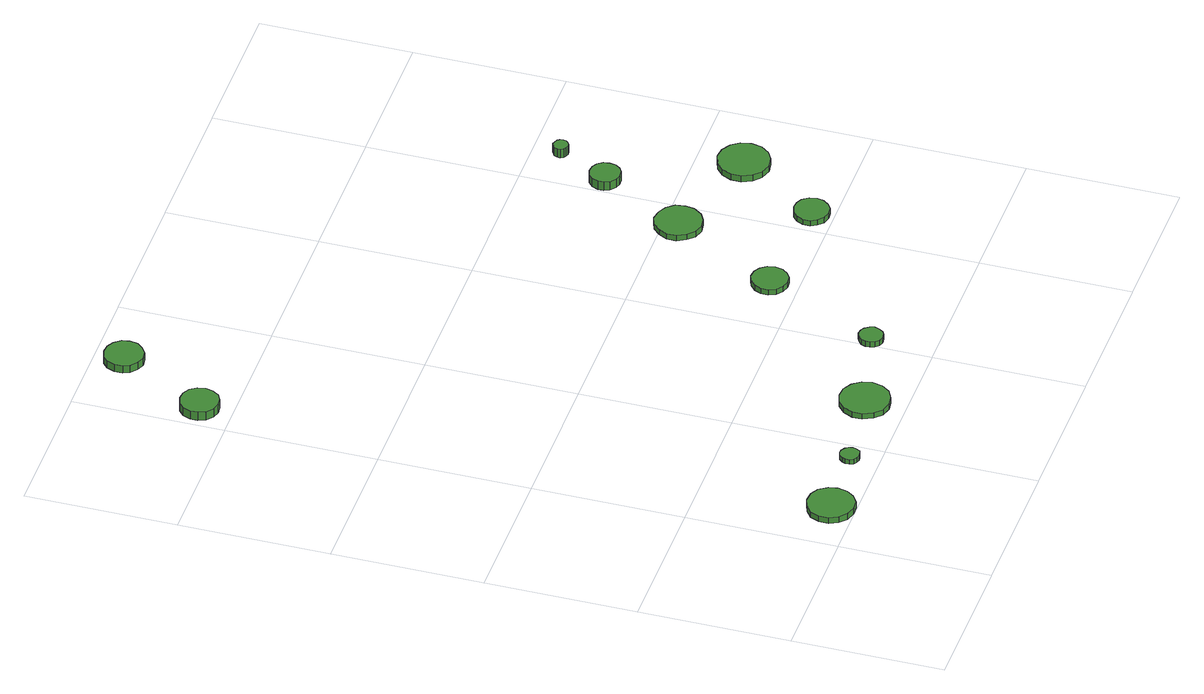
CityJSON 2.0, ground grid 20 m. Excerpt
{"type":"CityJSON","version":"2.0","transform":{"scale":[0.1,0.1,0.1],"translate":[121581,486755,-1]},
"CityObjects":{
"tree1":{"type":"SolitaryVegetationObject","attributes":{"function":"something"},"geometry":[{"type":"MultiSurface","lod":"1","boundaries":[[[0,1,2,3,4,5,6,7,8,9,10,11,12,13,14]],[[15,16,17,18,19,20,21,22,23,24,25,26,27,28,29]],[[0,29,28,1]],[[1,28,27,2]],[[2,27,26,3]],[[3,26,25,4]],[[4,25,24,5]],[[5,24,23,6]],[[6,23,22,7]],[[7,22,21,8]],[[8,21,20,9]],[[9,20,19,10]],[[10,19,18,11]],[[11,18,17,12]],[[12,17,16,13]],[[13,16,15,14]],[[14,15,29,0]]]}]},
"tree2":{"type":"SolitaryVegetationObject","attributes":{"function":"something"},"geometry":[{"type":"MultiSurface","lod":"1","boundaries":[[[30,31,32,33,34,35,36,37,38,39,40,41,42,43,44]],[[45,46,47,48,49,50,51,52,53,54,55,56,57,58,59]],[[30,59,58,31]],[[31,58,57,32]],[[32,57,56,33]],[[33,56,55,34]],[[34,55,54,35]],[[35,54,53,36]],[[36,53,52,37]],[[37,52,51,38]],[[38,51,50,39]],[[39,50,49,40]],[[40,49,48,41]],[[41,48,47,42]],[[42,47,46,43]],[[43,46,45,44]],[[44,45,59,30]]]}]},
"tree3":{"type":"SolitaryVegetationObject","attributes":{"function":"something"},"geometry":[{"type":"MultiSurface","lod":"1","boundaries":[[[60,61,62,63,64,65,66,67,68,69,70,71,72,73,74]],[[75,76,77,78,79,80,81,82,83,84,85,86,87,88,89]],[[60,89,88,61]],[[61,88,87,62]],[[62,87,86,63]],[[63,86,85,64]],[[64,85,84,65]],[[65,84,83,66]],[[66,83,82,67]],[[67,82,81,68]],[[68,81,80,69]],[[69,80,79,70]],[[70,79,78,71]],[[71,78,77,72]],[[72,77,76,73]],[[73,76,75,74]],[[74,75,89,60]]]}]},
"tree4":{"type":"SolitaryVegetationObject","attributes":{"function":"something"},"geometry":[{"type":"MultiSurface","lod":"1","boundaries":[[[90,91,92,93,94,95,96,97,98,99,100,101,102,103,104]],[[105,106,107,108,109,110,111,112,113,114,115,116,117,118,119]],[[90,119,118,91]],[[91,118,117,92]],[[92,117,116,93]],[[93,116,115,94]],[[94,115,114,95]],[[95,114,113,96]],[[96,113,112,97]],[[97,112,111,98]],[[98,111,110,99]],[[99,110,109,100]],[[100,109,108,101]],[[101,108,107,102]],[[102,107,106,103]],[[103,106,105,104]],[[104,105,119,90]]]}]},
"tree5":{"type":"SolitaryVegetationObject","attributes":{"function":"something"},"geometry":[{"type":"MultiSurface","lod":"1","boundaries":[[[120,121,122,123,124,125,126,127,128,129,130,131,132,133,134]],[[135,136,137,138,139,140,141,142,143,144,145,146,147,148,149]],[[120,149,148,121]],[[121,148,147,122]],[[122,147,146,123]],[[123,146,145,124]],[[124,145,144,125]],[[125,144,143,126]],[[126,143,142,127]],[[127,142,141,128]],[[128,141,140,129]],[[129,140,139,130]],[[130,139,138,131]],[[131,138,137,132]],[[132,137,136,133]],[[133,136,135,134]],[[134,135,149,120]]]}]},
"tree6":{"type":"SolitaryVegetationObject","attributes":{"function":"something"},"geometry":[{"type":"MultiSurface","lod":"1","boundaries":[[[150,151,152,153,154,155,156,157,158,159,160,161,162,163,164]],[[165,166,167,168,169,170,171,172,173,174,175,176,177,178,179]],[[150,179,178,151]],[[151,178,177,152]],[[152,177,176,153]],[[153,176,175,154]],[[154,175,174,155]],[[155,174,173,156]],[[156,173,172,157]],[[157,172,171,158]],[[158,171,170,159]],[[159,170,169,160]],[[160,169,168,161]],[[161,168,167,162]],[[162,167,166,163]],[[163,166,165,164]],[[164,165,179,150]]]}]},
"tree7":{"type":"SolitaryVegetationObject","attributes":{"function":"something"},"geometry":[{"type":"MultiSurface","lod":"1","boundaries":[[[180,181,182,183,184,185,186,187,188,189,190,191,192,193,194]],[[195,196,197,198,199,200,201,202,203,204,205,206,207,208,209]],[[180,209,208,181]],[[181,208,207,182]],[[182,207,206,183]],[[183,206,205,184]],[[184,205,204,185]],[[185,204,203,186]],[[186,203,202,187]],[[187,202,201,188]],[[188,201,200,189]],[[189,200,199,190]],[[190,199,198,191]],[[191,198,197,192]],[[192,197,196,193]],[[193,196,195,194]],[[194,195,209,180]]]}]},
"tree8":{"type":"SolitaryVegetationObject","attributes":{"function":"something"},"geometry":[{"type":"MultiSurface","lod":"1","boundaries":[[[210,211,212,213,214,215,216,217,218,219,220,221,222,223,224]],[[225,226,227,228,229,230,231,232,233,234,235,236,237,238,239]],[[210,239,238,211]],[[211,238,237,212]],[[212,237,236,213]],[[213,236,235,214]],[[214,235,234,215]],[[215,234,233,216]],[[216,233,232,217]],[[217,232,231,218]],[[218,231,230,219]],[[219,230,229,220]],[[220,229,228,221]],[[221,228,227,222]],[[222,227,226,223]],[[223,226,225,224]],[[224,225,239,210]]]}]},
"tree9":{"type":"SolitaryVegetationObject","attributes":{"function":"something"},"geometry":[{"type":"MultiSurface","lod":"1","boundaries":[[[240,241,242,243,244,245,246,247,248,249,250,251,252,253,254]],[[255,256,257,258,259,260,261,262,263,264,265,266,267,268,269]],[[240,269,268,241]],[[241,268,267,242]],[[242,267,266,243]],[[243,266,265,244]],[[244,265,264,245]],[[245,264,263,246]],[[246,263,262,247]],[[247,262,261,248]],[[248,261,260,249]],[[249,260,259,250]],[[250,259,258,251]],[[251,258,257,252]],[[252,257,256,253]],[[253,256,255,254]],[[254,255,269,240]]]}]},
"tree10":{"type":"SolitaryVegetationObject","attributes":{"function":"something"},"geometry":[{"type":"MultiSurface","lod":"1","boundaries":[[[270,271,272,273,274,275,276,277,278,279,280,281,282,283,284]],[[285,286,287,288,289,290,291,292,293,294,295,296,297,298,299]],[[270,299,298,271]],[[271,298,297,272]],[[272,297,296,273]],[[273,296,295,274]],[[274,295,294,275]],[[275,294,293,276]],[[276,293,292,277]],[[277,292,291,278]],[[278,291,290,279]],[[279,290,289,280]],[[280,289,288,281]],[[281,288,287,282]],[[282,287,286,283]],[[283,286,285,284]],[[284,285,299,270]]]}]},
"tree11":{"type":"SolitaryVegetationObject","attributes":{"function":"something"},"geometry":[{"type":"MultiSurface","lod":"1","boundaries":[[[300,301,302,303,304,305,306,307,308,309,310,311,312,313,314]],[[315,316,317,318,319,320,321,322,323,324,325,326,327,328,329]],[[300,329,328,301]],[[301,328,327,302]],[[302,327,326,303]],[[303,326,325,304]],[[304,325,324,305]],[[305,324,323,306]],[[306,323,322,307]],[[307,322,321,308]],[[308,321,320,309]],[[309,320,319,310]],[[310,319,318,311]],[[311,318,317,312]],[[312,317,316,313]],[[313,316,315,314]],[[314,315,329,300]]]}]},
"tree12":{"type":"SolitaryVegetationObject","attributes":{"function":"something"},"geometry":[{"type":"MultiSurface","lod":"1","boundaries":[[[330,331,332,333,334,335,336,337,338,339,340,341,342,343,344]],[[345,346,347,348,349,350,351,352,353,354,355,356,357,358,359]],[[330,359,358,331]],[[331,358,357,332]],[[332,357,356,333]],[[333,356,355,334]],[[334,355,354,335]],[[335,354,353,336]],[[336,353,352,337]],[[337,352,351,338]],[[338,351,350,339]],[[339,350,349,340]],[[340,349,348,341]],[[341,348,347,342]],[[342,347,346,343]],[[343,346,345,344]],[[344,345,359,330]]]}]}
},
"vertices":[
[103,32,16],[100,44,16],[93,55,16],[82,61,16],[69,62,16],[57,58,16],[47,50,16],[42,38,16],[42,25,16],[47,14,16],[57,5,16],[69,1,16],[82,2,16],[93,9,16],[100,19,16],[100,19,7],[93,9,7],[82,2,7],[69,1,7],[57,5,7],[47,14,7],[42,25,7],[42,38,7],[47,50,7],[57,58,7],[69,62,7],[82,61,7],[93,55,7],[100,44,7],[103,32,7],
[189,39,14],[188,44,14],[185,48,14],[180,51,14],[175,52,14],[170,50,14],[166,46,14],[164,41,14],[164,36,14],[166,31,14],[170,28,14],[175,26,14],[180,27,14],[185,29,14],[188,34,14],[188,34,7],[185,29,7],[180,27,7],[175,26,7],[170,28,7],[166,31,7],[164,36,7],[164,41,7],[166,46,7],[170,50,7],[175,52,7],[180,51,7],[185,48,7],[188,44,7],[189,39,7],
[56,842,23],[54,852,23],[48,861,23],[39,866,23],[29,867,23],[19,864,23],[11,857,23],[7,847,23],[7,837,23],[11,827,23],[19,820,23],[29,817,23],[39,818,23],[48,823,23],[54,832,23],[54,832,10],[48,823,10],[39,818,10],[29,817,10],[19,820,10],[11,827,10],[7,837,10],[7,847,10],[11,857,10],[19,864,10],[29,867,10],[39,866,10],[48,861,10],[54,852,10],[56,842,10],
[321,54,15],[318,67,15],[310,78,15],[298,85,15],[285,86,15],[272,82,15],[262,73,15],[256,60,15],[256,47,15],[262,34,15],[272,25,15],[285,21,15],[298,23,15],[310,29,15],[318,40,15],[318,40,7],[310,29,7],[298,23,7],[285,21,7],[272,25,7],[262,34,7],[256,47,7],[256,60,7],[262,73,7],[272,82,7],[285,86,7],[298,85,7],[310,78,7],[318,67,7],[321,54,7],
[126,962,18],[124,972,18],[117,981,18],[108,986,18],[97,987,18],[87,984,18],[79,977,18],[75,967,18],[75,956,18],[79,947,18],[87,940,18],[97,936,18],[108,937,18],[117,943,18],[124,951,18],[124,951,7],[117,943,7],[108,937,7],[97,936,7],[87,940,7],[79,947,7],[75,956,7],[75,967,7],[79,977,7],[87,984,7],[97,987,7],[108,986,7],[117,981,7],[124,972,7],[126,962,7],
[429,84,15],[427,90,15],[423,96,15],[418,99,15],[411,100,15],[405,97,15],[400,93,15],[398,87,15],[398,81,15],[400,75,15],[405,70,15],[411,68,15],[418,69,15],[423,72,15],[427,78,15],[427,78,7],[423,72,7],[418,69,7],[411,68,7],[405,70,7],[400,75,7],[398,81,7],[398,87,7],[400,93,7],[405,97,7],[411,100,7],[418,99,7],[423,96,7],[427,90,7],[429,84,7],
[509,238,15],[507,248,15],[501,256,15],[493,261,15],[483,262,15],[474,259,15],[466,252,15],[462,243,15],[462,233,15],[466,224,15],[474,217,15],[483,214,15],[493,215,15],[501,220,15],[507,228,15],[507,228,7],[501,220,7],[493,215,7],[483,214,7],[474,217,7],[466,224,7],[462,233,7],[462,243,7],[466,252,7],[474,259,7],[483,262,7],[493,261,7],[501,256,7],[507,248,7],[509,238,7],
[594,381,15],[592,394,15],[584,404,15],[573,410,15],[560,412,15],[548,408,15],[539,399,15],[533,387,15],[533,375,15],[539,363,15],[548,354,15],[560,350,15],[573,352,15],[584,358,15],[592,369,15],[592,369,7],[584,358,7],[573,352,7],[560,350,7],[548,354,7],[539,363,7],[533,375,7],[533,387,7],[539,399,7],[548,408,7],[560,412,7],[573,410,7],[584,404,7],[592,394,7],[594,381,7],
[657,229,15],[655,239,15],[649,247,15],[641,251,15],[632,252,15],[622,249,15],[615,243,15],[611,234,15],[611,224,15],[615,216,15],[622,209,15],[632,206,15],[641,207,15],[649,212,15],[655,220,15],[655,220,7],[649,212,7],[641,207,7],[632,206,7],[622,209,7],[615,216,7],[611,224,7],[611,234,7],[615,243,7],[622,249,7],[632,252,7],[641,251,7],[649,247,7],[655,239,7],[657,229,7],
[643,495,20],[642,503,20],[637,510,20],[630,514,20],[621,515,20],[614,513,20],[607,507,20],[604,499,20],[604,491,20],[607,484,20],[614,478,20],[621,475,20],[630,476,20],[637,480,20],[642,487,20],[642,487,7],[637,480,7],[630,476,7],[621,475,7],[614,478,7],[607,484,7],[604,491,7],[604,499,7],[607,507,7],[614,513,7],[621,515,7],[630,514,7],[637,510,7],[642,503,7],[643,495,7],
[738,339,16],[735,353,16],[727,364,16],[715,371,16],[701,373,16],[687,368,16],[677,359,16],[671,346,16],[671,332,16],[677,319,16],[687,310,16],[701,305,16],[715,307,16],[727,314,16],[735,325,16],[735,325,7],[727,314,7],[715,307,7],[701,305,7],[687,310,7],[677,319,7],[671,332,7],[671,346,7],[677,359,7],[687,368,7],[701,373,7],[715,371,7],[727,364,7],[735,353,7],[738,339,7],
[670,564,21],[669,568,21],[667,571,21],[663,573,21],[659,574,21],[655,572,21],[652,570,21],[650,566,21],[650,562,21],[652,558,21],[655,556,21],[659,554,21],[663,555,21],[667,557,21],[669,560,21],[669,560,8],[667,557,8],[663,555,8],[659,554,8],[655,556,8],[652,558,8],[650,562,8],[650,566,8],[652,570,8],[655,572,8],[659,574,8],[663,573,8],[667,571,8],[669,568,8],[670,564,8]
]}
